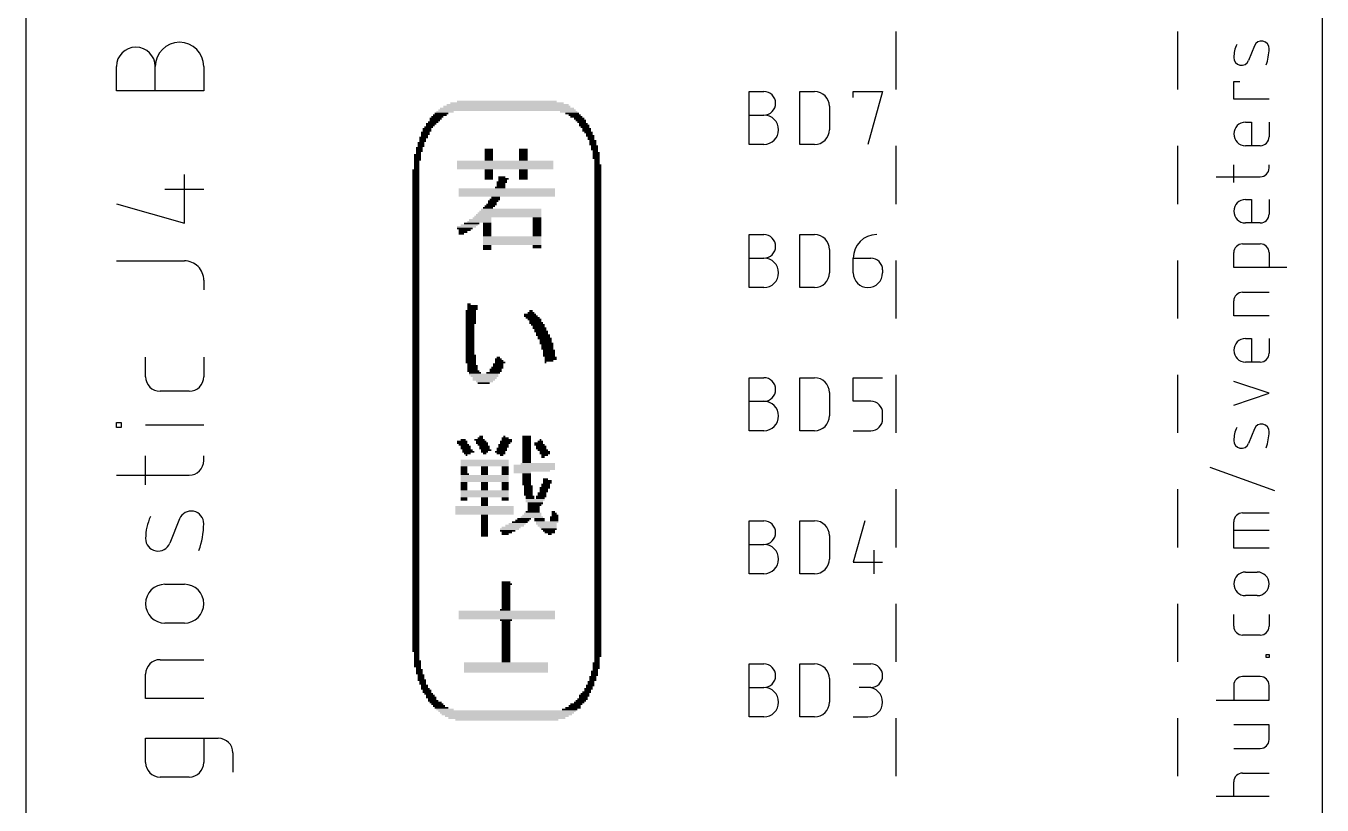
# Model space of a CAD drawing. Extents: x 0 to 54.6, y 0 to 93.
# Drawn here: x 0 to 23, y 19.24 to 33.07 of the extents above; entities that cross this region are included whole.
import ezdxf

# ---------------------------------------------------------------- set-up
doc = ezdxf.new("R2010")
doc.units = 0
doc.layers.add('20', color=30, linetype='CONTINUOUS')
doc.layers.add('21', color=253, linetype='CONTINUOUS')

# ---------------------------------------------------------------- blocks, each defined once
blk = doc.blocks.new('RECT')
blk.add_solid([(-0.5, -0.5), (0.5, -0.5), (-0.5, 0.5), (0.5, 0.5)])

msp = doc.modelspace()

# ---------------------------------------------------------------- linework, layer by layer
at = {"layer": '20'}
for p, q in [((0, 74), (0, 0)), ((23, 74), (23, 0))]:
    msp.add_line(p, q, dxfattribs=at)
at = {"layer": '21'}
for p, q in [((15.4388, 32.9675), (15.4388, 31.9363)), ((20.4388, 31.9363), (20.4388, 32.9675)), ((21.7988, 32.7128), (21.6944, 32.4518)), ((1.6066, 31.9152), (1.6066, 32.3456)), ((2.2952, 31.9152), (2.2952, 32.3456)), ((3.156, 32.3456), (3.156, 31.9152)), ((21.4334, 31.769), (21.4334, 32.0823)), ((21.4334, 32.0823), (21.5378, 32.0823)), ((3.156, 31.9152), (1.6066, 31.9152)), ((12.8336, 30.9626), (12.8336, 31.9024)), ((12.8336, 31.9024), (13.0947, 31.9024)), ((13.7349, 30.9626), (13.7349, 31.9024)), ((13.7349, 31.9024), (13.996, 31.9024)), ((14.6798, 31.798), (14.6798, 31.9024)), ((14.6798, 31.9024), (15.2019, 31.9024)), ((15.2019, 31.9024), (14.9408, 30.9626)), ((22.0599, 31.769), (21.4334, 31.769)), ((14.257, 31.6413), (14.257, 31.2237)), ((12.8336, 31.4847), (13.0947, 31.4847)), ((21.6422, 31.3586), (21.7466, 31.3586)), ((21.7466, 31.3586), (21.7466, 30.9409)), ((22.0599, 31.3586), (22.0599, 31.0975)), ((13.0947, 30.9626), (12.8336, 30.9626)), ((13.996, 30.9626), (13.7349, 30.9626)), ((15.4388, 30.9363), (15.4388, 29.905)), ((20.4388, 29.905), (20.4388, 30.9363)), ((21.9033, 30.9409), (21.6422, 30.9409)), ((21.4334, 30.2849), (21.4334, 30.5982)), ((22.0599, 30.546), (22.0599, 30.5982)), ((2.8116, 29.5666), (2.8116, 30.4273)), ((21.1201, 30.3893), (21.9033, 30.3893)), ((2.4673, 30.1691), (3.156, 30.1691)), ((1.6066, 29.9109), (2.8116, 29.5666)), ((21.6422, 29.987), (21.7466, 29.987)), ((21.7466, 29.987), (21.7466, 29.5693)), ((22.0599, 29.987), (22.0599, 29.7259)), ((21.9033, 29.5693), (21.6422, 29.5693)), ((12.8336, 28.4226), (12.8336, 29.3624)), ((12.8336, 29.3624), (13.0947, 29.3624)), ((13.7349, 28.4226), (13.7349, 29.3624)), ((13.7349, 29.3624), (13.996, 29.3624)), ((14.257, 29.1013), (14.257, 28.6837)), ((21.4334, 28.7814), (21.4334, 29.0424)), ((21.59, 29.1991), (21.9033, 29.1991)), ((22.0599, 29.0424), (22.0599, 28.7814)), ((1.6066, 28.8964), (2.8116, 28.8964)), ((12.8336, 28.9447), (13.0947, 28.9447)), ((14.6798, 28.9447), (14.9931, 28.9447)), ((14.6798, 28.6837), (14.6798, 28.9447)), ((15.4388, 28.905), (15.4388, 27.8738)), ((20.4388, 27.8738), (20.4388, 28.905)), ((22.3732, 28.7814), (21.4334, 28.7814)), ((3.156, 28.5521), (3.156, 28.3799)), ((15.2019, 28.7359), (15.2019, 28.6837)), ((13.0947, 28.4226), (12.8336, 28.4226)), ((13.996, 28.4226), (13.7349, 28.4226)), ((21.59, 28.3411), (22.0599, 28.3411)), ((21.4334, 27.9234), (21.4334, 28.1844)), ((22.0599, 27.9234), (21.4334, 27.9234)), ((21.6422, 27.5181), (21.7466, 27.5181)), ((21.7466, 27.5181), (21.7466, 27.1004)), ((22.0599, 27.5181), (22.0599, 27.2571)), ((2.123, 26.8402), (2.123, 27.1845)), ((3.156, 27.1845), (3.156, 26.8402)), ((21.9033, 27.1004), (21.6422, 27.1004)), ((12.8336, 25.8826), (12.8336, 26.8224)), ((12.8336, 26.8224), (13.0947, 26.8224)), ((13.7349, 25.8826), (13.7349, 26.8224)), ((13.7349, 26.8224), (13.996, 26.8224)), ((14.6798, 26.4047), (14.6798, 26.8224)), ((14.6798, 26.8224), (15.2019, 26.8224)), ((15.4388, 26.8738), (15.4388, 25.8425)), ((20.4388, 25.8425), (20.4388, 26.8738)), ((22.0599, 26.5473), (21.4334, 26.7561)), ((2.8977, 26.582), (2.3813, 26.582)), ((14.257, 26.5613), (14.257, 26.1437)), ((21.4334, 26.3384), (22.0599, 26.5473)), ((12.8336, 26.4047), (13.0947, 26.4047)), ((14.9931, 26.4047), (14.6798, 26.4047)), ((1.6066, 25.9402), (1.6066, 26.0262)), ((1.6066, 26.0262), (1.6926, 26.0262)), ((1.6926, 26.0262), (1.6926, 25.9402)), ((15.2019, 26.0914), (15.2019, 26.1959)), ((1.6926, 25.9402), (1.6066, 25.9402)), ((3.156, 25.9832), (2.123, 25.9832)), ((13.0947, 25.8826), (12.8336, 25.8826)), ((13.996, 25.8826), (13.7349, 25.8826)), ((14.6798, 25.8826), (14.9931, 25.8826)), ((21.7988, 25.9158), (21.6944, 25.6548)), ((2.123, 24.9213), (2.123, 25.4378)), ((3.156, 25.3517), (3.156, 25.4378)), ((1.6066, 25.0935), (2.8977, 25.0935)), ((22.1643, 24.8145), (21.0157, 25.2321)), ((15.4388, 24.8425), (15.4388, 23.8113)), ((20.4388, 23.8113), (20.4388, 24.8425)), ((21.59, 24.4222), (22.0599, 24.4222)), ((2.7256, 24.3154), (2.5534, 23.885)), ((12.8336, 23.3426), (12.8336, 24.2824)), ((12.8336, 24.2824), (13.0947, 24.2824)), ((13.7349, 23.3426), (13.7349, 24.2824)), ((13.7349, 24.2824), (13.996, 24.2824)), ((14.8886, 24.2824), (14.6798, 23.5514)), ((21.4334, 23.7956), (21.4334, 24.2655)), ((14.257, 24.0213), (14.257, 23.6037)), ((22.0599, 24.1089), (21.4334, 24.1089)), ((12.8336, 23.8647), (13.0947, 23.8647)), ((15.0453, 23.7603), (15.0453, 23.3426)), ((22.0599, 23.7956), (21.4334, 23.7956)), ((14.6798, 23.5514), (15.2019, 23.5514)), ((13.0947, 23.3426), (12.8336, 23.3426)), ((13.996, 23.3426), (13.7349, 23.3426)), ((21.6422, 23.3729), (21.8511, 23.3729)), ((2.4673, 23.1561), (2.8116, 23.1561)), ((15.4388, 22.8113), (15.4388, 21.78)), ((20.4388, 21.78), (20.4388, 22.8113)), ((21.8511, 22.9552), (21.6422, 22.9552)), ((21.4334, 22.4118), (21.4334, 22.6207)), ((22.0599, 22.6207), (22.0599, 22.4118)), ((2.8116, 22.4675), (2.4673, 22.4675)), ((21.9033, 22.2552), (21.59, 22.2552)), ((22.0077, 21.8578), (22.0077, 21.91)), ((22.0077, 21.91), (22.0599, 21.91)), ((22.0599, 21.8578), (22.0077, 21.8578)), ((22.0599, 21.91), (22.0599, 21.8578)), ((2.3813, 21.8182), (3.156, 21.8182)), ((12.8336, 20.8026), (12.8336, 21.7424)), ((12.8336, 21.7424), (13.0947, 21.7424)), ((13.7349, 20.8026), (13.7349, 21.7424)), ((13.7349, 21.7424), (13.996, 21.7424)), ((14.6798, 21.7424), (14.9931, 21.7424)), ((2.123, 21.1296), (2.123, 21.56)), ((14.257, 21.4813), (14.257, 21.0637)), ((21.9033, 21.5182), (21.59, 21.5182)), ((12.8336, 21.3247), (13.0947, 21.3247)), ((14.9931, 21.3247), (14.7842, 21.3247)), ((21.4334, 21.3615), (21.4334, 21.1005)), ((22.0599, 21.1005), (22.0599, 21.3615)), ((3.156, 21.1296), (2.123, 21.1296)), ((21.1201, 21.1005), (22.0599, 21.1005)), ((13.0947, 20.8026), (12.8336, 20.8026)), ((13.996, 20.8026), (13.7349, 20.8026)), ((14.6798, 20.8026), (14.9408, 20.8026)), ((15.4388, 20.78), (15.4388, 19.7488)), ((20.4388, 19.7488), (20.4388, 20.78)), ((22.0599, 20.6602), (21.4334, 20.6602)), ((22.0599, 20.3991), (22.0599, 20.6602)), ((2.123, 19.9935), (2.123, 20.4239)), ((2.123, 20.4239), (3.4142, 20.4239)), ((3.156, 20.4239), (3.156, 19.9935)), ((21.4334, 20.2425), (21.9033, 20.2425)), ((3.6724, 20.1657), (3.6724, 19.8214)), ((21.59, 19.8067), (22.0599, 19.8067)), ((2.8977, 19.7353), (2.3813, 19.7353)), ((21.4334, 19.389), (21.4334, 19.6501)), ((22.0599, 19.389), (21.1201, 19.389))]:
    msp.add_line(p, q, dxfattribs=at)
for centre, radius, start, end in [((1.9509, 32.3456), 0.3443, 0, 180), ((2.7256, 32.3456), 0.4304, 0, 180), ((22.0262, 32.4955), 0.5929, 155.7605, 179.1827), ((21.9245, 32.6625), 0.1354, 359.1826, 158.1978), ((21.1746, 32.6732), 0.8854, 340.2085, 359.1826), ((21.5687, 32.502), 0.1354, 179.1826, 338.1983), ((13.0947, 31.6936), 0.2088, 270, 90), ((13.996, 31.6413), 0.2611, 0, 90), ((13.0947, 31.2237), 0.2611, 270, 90), ((21.6422, 31.1497), 0.2088, 90, 270), ((13.996, 31.2237), 0.2611, 269.9993, 0), ((21.9033, 31.0975), 0.1566, 270, 0), ((21.9033, 30.546), 0.1566, 270, 0), ((21.6422, 29.7781), 0.2088, 90, 270), ((21.9033, 29.7259), 0.1566, 270, 0), ((13.0947, 29.1536), 0.2088, 270, 90), ((13.996, 29.1013), 0.2611, 0, 90), ((15.0975, 28.9447), 0.4177, 90.0004, 180), ((21.59, 29.0424), 0.1566, 90.0011, 180), ((21.9033, 29.0424), 0.1566, 0, 90), ((2.8116, 28.5521), 0.3443, 359.9995, 90), ((13.0947, 28.6837), 0.2611, 270, 90), ((14.9931, 28.7359), 0.2088, 0, 90), ((13.996, 28.6837), 0.2611, 269.9993, 0), ((14.9408, 28.6837), 0.2611, 180, 0), ((21.59, 28.1844), 0.1566, 90.0011, 180), ((21.6422, 27.3093), 0.2088, 90, 270), ((21.9033, 27.2571), 0.1566, 270, 0), ((2.3813, 26.8402), 0.2582, 180, 270), ((2.8977, 26.8402), 0.2582, 270, 0), ((13.0947, 26.6136), 0.2088, 270, 90), ((13.996, 26.5613), 0.2611, 0, 90), ((13.0947, 26.1437), 0.2611, 270, 90), ((14.9931, 26.1959), 0.2088, 0, 90), ((13.996, 26.1437), 0.2611, 269.9993, 0), ((14.9931, 26.0914), 0.2088, 270, 0), ((21.9245, 25.8655), 0.1354, 359.1826, 158.1978), ((22.0262, 25.6985), 0.5929, 155.7605, 179.1827), ((21.1746, 25.8762), 0.8854, 340.2085, 359.1826), ((21.5687, 25.705), 0.1354, 179.1826, 338.1983), ((2.8977, 25.3517), 0.2582, 270, 0.0007), ((2.9328, 24.2325), 0.2232, 359.1817, 158.1984), ((21.59, 24.2655), 0.1566, 90, 180), ((3.1004, 23.9571), 0.9775, 155.7606, 179.1817), ((1.6963, 24.2502), 1.4598, 340.2093, 359.1816), ((13.0947, 24.0736), 0.2088, 270, 90), ((13.996, 24.0213), 0.2611, 0, 90), ((2.3462, 23.9679), 0.2232, 179.1817, 338.1981), ((13.0947, 23.6037), 0.2611, 270, 90), ((13.996, 23.6037), 0.2611, 269.9993, 0), ((21.6422, 23.164), 0.2088, 90, 270), ((21.8511, 23.164), 0.2088, 270, 90), ((2.4673, 22.8118), 0.3443, 90, 270), ((2.8116, 22.8118), 0.3443, 270, 90), ((21.59, 22.4118), 0.1566, 180, 270), ((21.9033, 22.4118), 0.1566, 270, 0), ((2.3813, 21.56), 0.2582, 90.0007, 180), ((13.0947, 21.5336), 0.2088, 270, 90), ((13.996, 21.4813), 0.2611, 0, 90), ((14.9931, 21.5336), 0.2088, 270, 90), ((21.59, 21.3615), 0.1566, 90, 180), ((21.9033, 21.3615), 0.1566, 0, 90), ((13.0947, 21.0637), 0.2611, 270, 90), ((14.9408, 21.0637), 0.2611, 270, 90), ((13.996, 21.0637), 0.2611, 269.9993, 0), ((3.4142, 20.1657), 0.2582, 0, 90), ((21.9033, 20.3991), 0.1566, 270, 0), ((2.3813, 19.9935), 0.2582, 180, 270), ((2.8977, 19.9935), 0.2582, 270, 0), ((21.59, 19.6501), 0.1566, 90.0011, 180)]:
    msp.add_arc(centre, radius, start, end, dxfattribs=at)

# ---------------------------------------------------------------- block references
at = {"layer": '21', "yscale": 0.0305}
for p, xscale in [((8.5347, 31.7253), 1.7678), ((7.3765, 31.5119), 0.2438), ((7.4374, 31.5424), 0.3048), ((8.5347, 31.5729), 2.4384), ((8.5347, 31.6034), 2.3774), ((8.5347, 31.6339), 2.2555), ((8.5499, 31.6643), 2.1641), ((8.5347, 31.6948), 2.0117), ((9.632, 31.5424), 0.3048), ((9.6929, 31.5119), 0.2438), ((7.1479, 31.2681), 0.1524), ((7.1936, 31.3291), 0.1829), ((7.1783, 31.2986), 0.1524), ((7.2241, 31.3595), 0.1829), ((7.2698, 31.4205), 0.2134), ((7.2545, 31.39), 0.1829), ((7.3003, 31.451), 0.2134), ((7.346, 31.4815), 0.2438), ((9.7387, 31.4815), 0.2134), ((9.7691, 31.451), 0.2134), ((9.8149, 31.4205), 0.1829), ((9.8453, 31.39), 0.1829), ((9.8606, 31.3595), 0.1524), ((9.9063, 31.2986), 0.1829), ((9.8911, 31.3291), 0.1524), ((9.9215, 31.2681), 0.1524), ((7.0564, 31.0852), 0.1524), ((7.0412, 31.0547), 0.1219), ((7.0869, 31.1767), 0.1524), ((7.0869, 31.1462), 0.1524), ((7.0717, 31.1157), 0.1219), ((7.1174, 31.2376), 0.1524), ((7.1174, 31.2071), 0.1524), ((9.952, 31.2376), 0.1524), ((9.952, 31.2071), 0.1524), ((9.9825, 31.1767), 0.1524), ((9.9977, 31.1462), 0.1219), ((10.013, 31.1157), 0.1524), ((10.0282, 31.0852), 0.1219), ((10.0282, 31.0547), 0.1219), ((6.9802, 30.9023), 0.1219), ((6.9802, 30.8719), 0.1219), ((6.9802, 30.8414), 0.1219), ((6.965, 30.8109), 0.0914), ((7.0107, 30.9938), 0.1219), ((7.0107, 30.9633), 0.1219), ((7.0107, 30.9328), 0.1219), ((7.0412, 31.0243), 0.1219), ((8.2147, 30.8719), 0.1524), ((8.2147, 30.8414), 0.1524), ((8.2147, 30.8109), 0.1524), ((8.8243, 30.8719), 0.1524), ((8.8243, 30.8414), 0.1524), ((8.8243, 30.8109), 0.1524), ((10.0587, 31.0243), 0.1219), ((10.0587, 30.9938), 0.1219), ((10.0587, 30.9633), 0.1219), ((10.0892, 30.9328), 0.1219), ((10.0892, 30.9023), 0.1219), ((10.0892, 30.8719), 0.1219), ((10.1044, 30.8414), 0.0914), ((10.1197, 30.8109), 0.1219), ((6.9497, 30.7804), 0.1219), ((6.9497, 30.7499), 0.1219), ((6.9497, 30.7195), 0.1219), ((6.9497, 30.689), 0.1219), ((6.9345, 30.6585), 0.0914), ((6.9345, 30.628), 0.0914), ((6.9345, 30.5975), 0.0914), ((8.5042, 30.6585), 1.7069), ((8.5042, 30.628), 1.7069), ((8.5042, 30.5975), 1.7069), ((8.2147, 30.7804), 0.1524), ((8.2147, 30.7499), 0.1524), ((8.2147, 30.7195), 0.1524), ((8.2147, 30.689), 0.1524), ((8.8243, 30.7804), 0.1524), ((8.8243, 30.7499), 0.1524), ((8.8243, 30.7195), 0.1524), ((8.8243, 30.689), 0.1524), ((10.1197, 30.7804), 0.1219), ((10.1197, 30.7499), 0.1219), ((10.1197, 30.7195), 0.1219), ((10.1349, 30.689), 0.0914), ((10.1349, 30.6585), 0.0914), ((10.1349, 30.628), 0.0914), ((10.1501, 30.5975), 0.1219), ((6.9193, 30.5061), 0.1219), ((6.9193, 30.4756), 0.1219), ((6.9193, 30.4451), 0.1219), ((6.9193, 30.4147), 0.1219), ((6.9193, 30.3842), 0.1219), ((6.9193, 30.3537), 0.1219), ((6.9345, 30.5671), 0.0914), ((6.9345, 30.5366), 0.0914), ((8.5042, 30.5671), 1.7069), ((8.5042, 30.5366), 1.7069), ((8.2147, 30.5061), 0.1524), ((8.2147, 30.4756), 0.1524), ((8.2147, 30.4451), 0.1524), ((8.2147, 30.4147), 0.1524), ((8.2147, 30.3842), 0.1524), ((8.2147, 30.3537), 0.1524), ((8.4737, 30.3537), 0.1829), ((8.4433, 30.3842), 0.1219), ((8.8243, 30.5061), 0.1524), ((8.8243, 30.4756), 0.1524), ((8.8243, 30.4451), 0.1524), ((8.8243, 30.4147), 0.1524), ((8.8243, 30.3842), 0.1524), ((8.8243, 30.3537), 0.1524), ((10.1501, 30.5671), 0.1219), ((10.1501, 30.5366), 0.1219), ((10.1501, 30.5061), 0.1219), ((10.1501, 30.4756), 0.1219), ((10.1501, 30.4451), 0.1219), ((10.1501, 30.4147), 0.1219), ((10.1501, 30.3842), 0.1219), ((10.1501, 30.3537), 0.1219), ((6.9193, 30.3232), 0.1219), ((6.9193, 30.2927), 0.1219), ((6.9193, 30.2623), 0.1219), ((6.9193, 30.2318), 0.1219), ((6.9193, 30.2013), 0.1219), ((6.9193, 30.1708), 0.1219), ((6.9193, 30.1403), 0.1219), ((8.5347, 30.1708), 1.7069), ((8.5347, 30.1403), 1.7069), ((8.4128, 30.2013), 0.1829), ((8.428, 30.2623), 0.1524), ((8.428, 30.2318), 0.1524), ((8.4433, 30.2927), 0.1829), ((8.4585, 30.3232), 0.1524), ((10.1501, 30.3232), 0.1219), ((10.1501, 30.2927), 0.1219), ((10.1501, 30.2623), 0.1219), ((10.1501, 30.2318), 0.1219), ((10.1501, 30.2013), 0.1219), ((10.1501, 30.1708), 0.1219), ((10.1501, 30.1403), 0.1219), ((6.9193, 30.1099), 0.1219), ((6.9193, 30.0794), 0.1219), ((6.9193, 30.0489), 0.1219), ((6.9193, 30.0184), 0.1219), ((6.9193, 29.9879), 0.1219), ((6.9193, 29.9575), 0.1219), ((6.9193, 29.927), 0.1219), ((6.9193, 29.8965), 0.1219), ((8.5347, 30.1099), 1.7069), ((8.5347, 30.0794), 1.7069), ((8.5347, 30.0489), 1.7069), ((8.2604, 29.8965), 0.1829), ((8.2756, 29.927), 0.1524), ((8.2909, 29.9575), 0.1829), ((8.3213, 29.9879), 0.1829), ((8.3366, 30.0184), 0.1524), ((10.1501, 30.1099), 0.1219), ((10.1501, 30.0794), 0.1219), ((10.1501, 30.0489), 0.1219), ((10.1501, 30.0184), 0.1219), ((10.1501, 29.9879), 0.1219), ((10.1501, 29.9575), 0.1219), ((10.1501, 29.927), 0.1219), ((10.1501, 29.8965), 0.1219), ((6.9193, 29.866), 0.1219), ((6.9193, 29.8355), 0.1219), ((6.9193, 29.8051), 0.1219), ((6.9193, 29.7746), 0.1219), ((6.9193, 29.7441), 0.1219), ((6.9193, 29.7136), 0.1219), ((6.9193, 29.6831), 0.1219), ((8.5499, 29.6831), 1.1887), ((8.5652, 29.7136), 1.1582), ((8.5804, 29.7441), 1.1278), ((8.5957, 29.7746), 1.0973), ((8.6109, 29.8051), 1.0668), ((8.1994, 29.8355), 0.1829), ((8.2299, 29.866), 0.1829), ((10.1501, 29.866), 0.1219), ((10.1501, 29.8355), 0.1219), ((10.1501, 29.8051), 0.1219), ((10.1501, 29.7746), 0.1219), ((10.1501, 29.7441), 0.1219), ((10.1501, 29.7136), 0.1219), ((10.1501, 29.6831), 0.1219), ((6.9193, 29.6527), 0.1219), ((6.9193, 29.6222), 0.1219), ((6.9193, 29.5917), 0.1219), ((6.9193, 29.5612), 0.1219), ((6.9193, 29.5307), 0.1219), ((6.9193, 29.5003), 0.1219), ((6.9193, 29.4698), 0.1219), ((6.9193, 29.4393), 0.1219), ((7.8184, 29.5003), 0.3353), ((7.7879, 29.4698), 0.2743), ((7.7879, 29.4393), 0.2134), ((7.8641, 29.5307), 0.3048), ((7.9099, 29.5612), 0.2743), ((8.047, 29.5917), 0.4267), ((8.0623, 29.6222), 0.3962), ((8.0927, 29.6527), 0.3353), ((8.1842, 29.5612), 0.1524), ((8.1842, 29.5307), 0.1524), ((8.1842, 29.5003), 0.1524), ((8.1842, 29.4698), 0.1524), ((8.1842, 29.4393), 0.1524), ((9.0681, 29.6527), 0.1524), ((9.0681, 29.6222), 0.1524), ((9.0681, 29.5917), 0.1524), ((9.0681, 29.5612), 0.1524), ((9.0681, 29.5307), 0.1524), ((9.0681, 29.5003), 0.1524), ((9.0681, 29.4698), 0.1524), ((9.0681, 29.4393), 0.1524), ((10.1501, 29.6527), 0.1219), ((10.1501, 29.6222), 0.1219), ((10.1501, 29.5917), 0.1219), ((10.1501, 29.5612), 0.1219), ((10.1501, 29.5307), 0.1219), ((10.1501, 29.5003), 0.1219), ((10.1501, 29.4698), 0.1219), ((10.1501, 29.4393), 0.1219), ((6.9193, 29.4088), 0.1219), ((6.9193, 29.3783), 0.1219), ((6.9193, 29.3479), 0.1219), ((6.9193, 29.3174), 0.1219), ((6.9193, 29.2869), 0.1219), ((6.9193, 29.2564), 0.1219), ((6.9193, 29.2259), 0.1219), ((6.9193, 29.1955), 0.1219), ((7.7575, 29.4088), 0.1524), ((7.727, 29.3783), 0.0914), ((8.6261, 29.3174), 1.0363), ((8.6261, 29.2869), 1.0363), ((8.6261, 29.2564), 1.0363), ((8.6261, 29.2259), 1.0363), ((8.6261, 29.1955), 1.0363), ((8.1842, 29.4088), 0.1524), ((8.1842, 29.3783), 0.1524), ((8.1842, 29.3479), 0.1524), ((9.0681, 29.4088), 0.1524), ((9.0681, 29.3783), 0.1524), ((9.0681, 29.3479), 0.1524), ((10.1501, 29.4088), 0.1219), ((10.1501, 29.3783), 0.1219), ((10.1501, 29.3479), 0.1219), ((10.1501, 29.3174), 0.1219), ((10.1501, 29.2869), 0.1219), ((10.1501, 29.2564), 0.1219), ((10.1501, 29.2259), 0.1219), ((10.1501, 29.1955), 0.1219), ((6.9193, 29.165), 0.1219), ((6.9193, 29.1345), 0.1219), ((6.9193, 29.104), 0.1219), ((6.9193, 29.0735), 0.1219), ((6.9193, 29.0431), 0.1219), ((6.9193, 29.0126), 0.1219), ((6.9193, 28.9821), 0.1219), ((8.1842, 29.165), 0.1524), ((8.1842, 29.1345), 0.1524), ((8.1842, 29.104), 0.1524), ((9.0681, 29.165), 0.1524), ((9.0681, 29.1345), 0.1524), ((10.1501, 29.165), 0.1219), ((10.1501, 29.1345), 0.1219), ((10.1501, 29.104), 0.1219), ((10.1501, 29.0735), 0.1219), ((10.1501, 29.0431), 0.1219), ((10.1501, 29.0126), 0.1219), ((10.1501, 28.9821), 0.1219), ((6.9193, 28.9516), 0.1219), ((6.9193, 28.9211), 0.1219), ((6.9193, 28.8907), 0.1219), ((6.9193, 28.8602), 0.1219), ((6.9193, 28.8297), 0.1219), ((6.9193, 28.7992), 0.1219), ((6.9193, 28.7687), 0.1219), ((6.9193, 28.7383), 0.1219), ((10.1501, 28.9516), 0.1219), ((10.1501, 28.9211), 0.1219), ((10.1501, 28.8907), 0.1219), ((10.1501, 28.8602), 0.1219), ((10.1501, 28.8297), 0.1219), ((10.1501, 28.7992), 0.1219), ((10.1501, 28.7687), 0.1219), ((10.1501, 28.7383), 0.1219), ((6.9193, 28.7078), 0.1219), ((6.9193, 28.6773), 0.1219), ((6.9193, 28.6468), 0.1219), ((6.9193, 28.6163), 0.1219), ((6.9193, 28.5859), 0.1219), ((6.9193, 28.5554), 0.1219), ((6.9193, 28.5249), 0.1219), ((10.1501, 28.7078), 0.1219), ((10.1501, 28.6773), 0.1219), ((10.1501, 28.6468), 0.1219), ((10.1501, 28.6163), 0.1219), ((10.1501, 28.5859), 0.1219), ((10.1501, 28.5554), 0.1219), ((10.1501, 28.5249), 0.1219), ((6.9193, 28.4944), 0.1219), ((6.9193, 28.4639), 0.1219), ((6.9193, 28.4335), 0.1219), ((6.9193, 28.403), 0.1219), ((6.9193, 28.3725), 0.1219), ((6.9193, 28.342), 0.1219), ((6.9193, 28.3115), 0.1219), ((6.9193, 28.2811), 0.1219), ((10.1501, 28.4944), 0.1219), ((10.1501, 28.4639), 0.1219), ((10.1501, 28.4335), 0.1219), ((10.1501, 28.403), 0.1219), ((10.1501, 28.3725), 0.1219), ((10.1501, 28.342), 0.1219), ((10.1501, 28.3115), 0.1219), ((10.1501, 28.2811), 0.1219), ((6.9193, 28.2506), 0.1219), ((6.9193, 28.2201), 0.1219), ((6.9193, 28.1896), 0.1219), ((6.9193, 28.1591), 0.1219), ((6.9193, 28.1287), 0.1219), ((6.9193, 28.0982), 0.1219), ((6.9193, 28.0677), 0.1219), ((7.8641, 28.1287), 0.061), ((7.9251, 28.0982), 0.1829), ((7.9251, 28.0677), 0.1829), ((10.1501, 28.2506), 0.1219), ((10.1501, 28.2201), 0.1219), ((10.1501, 28.1896), 0.1219), ((10.1501, 28.1591), 0.1219), ((10.1501, 28.1287), 0.1219), ((10.1501, 28.0982), 0.1219), ((10.1501, 28.0677), 0.1219), ((6.9193, 28.0372), 0.1219), ((6.9193, 28.0067), 0.1219), ((6.9193, 27.9763), 0.1219), ((6.9193, 27.9458), 0.1219), ((6.9193, 27.9153), 0.1219), ((6.9193, 27.8848), 0.1219), ((6.9193, 27.8543), 0.1219), ((6.9193, 27.8239), 0.1219), ((7.8946, 28.0067), 0.1829), ((7.8946, 27.9763), 0.1829), ((7.8946, 27.9458), 0.1829), ((7.8946, 27.9153), 0.1829), ((7.8946, 27.8848), 0.1829), ((7.8946, 27.8543), 0.1829), ((7.8946, 27.8239), 0.1829), ((7.9251, 28.0372), 0.1829), ((8.9462, 27.9458), 0.2134), ((8.9614, 27.9153), 0.2438), ((8.9919, 27.8848), 0.2438), ((8.9614, 27.9763), 0.1219), ((9.0224, 27.8543), 0.2438), ((8.9614, 28.0067), 0.061), ((9.0376, 27.8239), 0.2134), ((10.1501, 28.0372), 0.1219), ((10.1501, 28.0067), 0.1219), ((10.1501, 27.9763), 0.1219), ((10.1501, 27.9458), 0.1219), ((10.1501, 27.9153), 0.1219), ((10.1501, 27.8848), 0.1219), ((10.1501, 27.8543), 0.1219), ((10.1501, 27.8239), 0.1219), ((6.9193, 27.7934), 0.1219), ((6.9193, 27.7629), 0.1219), ((6.9193, 27.7324), 0.1219), ((6.9193, 27.7019), 0.1219), ((6.9193, 27.6715), 0.1219), ((6.9193, 27.641), 0.1219), ((6.9193, 27.6105), 0.1219), ((7.8946, 27.7934), 0.1829), ((7.8794, 27.7629), 0.1524), ((7.8794, 27.7324), 0.1524), ((7.8794, 27.7019), 0.1524), ((7.8794, 27.6715), 0.1524), ((7.8794, 27.641), 0.1524), ((7.8794, 27.6105), 0.1524), ((9.0529, 27.7934), 0.2438), ((9.0833, 27.7629), 0.2438), ((9.0986, 27.7324), 0.2134), ((9.1138, 27.7019), 0.2438), ((9.1291, 27.6715), 0.2134), ((9.1443, 27.641), 0.2438), ((9.1595, 27.6105), 0.2134), ((10.1501, 27.7934), 0.1219), ((10.1501, 27.7629), 0.1219), ((10.1501, 27.7324), 0.1219), ((10.1501, 27.7019), 0.1219), ((10.1501, 27.6715), 0.1219), ((10.1501, 27.641), 0.1219), ((10.1501, 27.6105), 0.1219), ((6.9193, 27.58), 0.1219), ((6.9193, 27.5495), 0.1219), ((6.9193, 27.5191), 0.1219), ((6.9193, 27.4886), 0.1219), ((6.9193, 27.4581), 0.1219), ((6.9193, 27.4276), 0.1219), ((6.9193, 27.3971), 0.1219), ((6.9193, 27.3667), 0.1219), ((7.8794, 27.58), 0.1524), ((7.8794, 27.5495), 0.1524), ((7.8794, 27.5191), 0.1524), ((7.8794, 27.4886), 0.1524), ((7.8794, 27.4581), 0.1524), ((7.8794, 27.4276), 0.1524), ((7.8794, 27.3971), 0.1524), ((7.8794, 27.3667), 0.1524), ((9.1748, 27.58), 0.2438), ((9.19, 27.5495), 0.2134), ((9.2053, 27.5191), 0.2438), ((9.2205, 27.4886), 0.2134), ((9.2205, 27.4581), 0.2134), ((9.2357, 27.4276), 0.2438), ((9.251, 27.3971), 0.2134), ((9.251, 27.3667), 0.2134), ((10.1501, 27.58), 0.1219), ((10.1501, 27.5495), 0.1219), ((10.1501, 27.5191), 0.1219), ((10.1501, 27.4886), 0.1219), ((10.1501, 27.4581), 0.1219), ((10.1501, 27.4276), 0.1219), ((10.1501, 27.3971), 0.1219), ((10.1501, 27.3667), 0.1219), ((6.9193, 27.3362), 0.1219), ((6.9193, 27.3057), 0.1219), ((6.9193, 27.2752), 0.1219), ((6.9193, 27.2447), 0.1219), ((6.9193, 27.2143), 0.1219), ((6.9193, 27.1838), 0.1219), ((6.9193, 27.1533), 0.1219), ((7.8946, 27.2143), 0.1829), ((7.8946, 27.1838), 0.1829), ((7.8946, 27.1533), 0.1829), ((7.8794, 27.3362), 0.1524), ((7.8794, 27.3057), 0.1524), ((7.8794, 27.2752), 0.1524), ((7.8794, 27.2447), 0.1524), ((8.3823, 27.1533), 0.1219), ((8.3823, 27.1838), 0.061), ((9.251, 27.3362), 0.2134), ((9.2815, 27.3057), 0.2134), ((9.2815, 27.2752), 0.2134), ((9.2815, 27.2447), 0.2134), ((9.2815, 27.2143), 0.2134), ((9.3119, 27.1838), 0.2134), ((9.3119, 27.1533), 0.2134), ((10.1501, 27.3362), 0.1219), ((10.1501, 27.3057), 0.1219), ((10.1501, 27.2752), 0.1219), ((10.1501, 27.2447), 0.1219), ((10.1501, 27.2143), 0.1219), ((10.1501, 27.1838), 0.1219), ((10.1501, 27.1533), 0.1219), ((6.9193, 27.1228), 0.1219), ((6.9193, 27.0923), 0.1219), ((6.9193, 27.0619), 0.1219), ((6.9193, 27.0314), 0.1219), ((6.9193, 27.0009), 0.1219), ((6.9193, 26.9704), 0.1219), ((6.9193, 26.9399), 0.1219), ((6.9193, 26.9095), 0.1219), ((7.8946, 27.1228), 0.1829), ((7.8946, 27.0923), 0.1829), ((7.9251, 27.0314), 0.1829), ((7.9251, 27.0009), 0.1829), ((7.9251, 26.9704), 0.1829), ((7.9403, 26.9399), 0.2134), ((7.9099, 27.0619), 0.1524), ((7.9708, 26.9095), 0.2134), ((8.2909, 26.9095), 0.2438), ((8.3366, 26.9704), 0.2134), ((8.3366, 26.9399), 0.2134), ((8.3671, 27.0009), 0.2134), ((8.3823, 27.0619), 0.1829), ((8.3823, 27.0314), 0.1829), ((8.3975, 27.1228), 0.1524), ((8.4128, 27.0923), 0.1829), ((9.2205, 27.0923), 0.0305), ((9.2815, 27.1228), 0.1524), ((10.1501, 27.1228), 0.1219), ((10.1501, 27.0923), 0.1219), ((10.1501, 27.0619), 0.1219), ((10.1501, 27.0314), 0.1219), ((10.1501, 27.0009), 0.1219), ((10.1501, 26.9704), 0.1219), ((10.1501, 26.9399), 0.1219), ((10.1501, 26.9095), 0.1219), ((6.9193, 26.879), 0.1219), ((6.9193, 26.8485), 0.1219), ((6.9193, 26.818), 0.1219), ((6.9193, 26.7875), 0.1219), ((6.9193, 26.7571), 0.1219), ((6.9193, 26.7266), 0.1219), ((6.9193, 26.6961), 0.1219), ((6.9193, 26.6656), 0.1219), ((8.1232, 26.879), 0.5182), ((8.1385, 26.8485), 0.4877), ((8.1232, 26.7875), 0.3962), ((8.1385, 26.818), 0.4267), ((8.1385, 26.7571), 0.3048), ((8.1232, 26.7266), 0.2134), ((10.1501, 26.879), 0.1219), ((10.1501, 26.8485), 0.1219), ((10.1501, 26.818), 0.1219), ((10.1501, 26.7875), 0.1219), ((10.1501, 26.7571), 0.1219), ((10.1501, 26.7266), 0.1219), ((10.1501, 26.6961), 0.1219), ((10.1501, 26.6656), 0.1219), ((6.9193, 26.6351), 0.1219), ((6.9193, 26.6047), 0.1219), ((6.9193, 26.5742), 0.1219), ((6.9193, 26.5437), 0.1219), ((6.9193, 26.5132), 0.1219), ((6.9193, 26.4827), 0.1219), ((6.9193, 26.4523), 0.1219), ((10.1501, 26.6351), 0.1219), ((10.1501, 26.6047), 0.1219), ((10.1501, 26.5742), 0.1219), ((10.1501, 26.5437), 0.1219), ((10.1501, 26.5132), 0.1219), ((10.1501, 26.4827), 0.1219), ((10.1501, 26.4523), 0.1219), ((6.9193, 26.4218), 0.1219), ((6.9193, 26.3913), 0.1219), ((6.9193, 26.3608), 0.1219), ((6.9193, 26.3303), 0.1219), ((6.9193, 26.2999), 0.1219), ((6.9193, 26.2694), 0.1219), ((6.9193, 26.2389), 0.1219), ((6.9193, 26.2084), 0.1219), ((10.1501, 26.4218), 0.1219), ((10.1501, 26.3913), 0.1219), ((10.1501, 26.3608), 0.1219), ((10.1501, 26.3303), 0.1219), ((10.1501, 26.2999), 0.1219), ((10.1501, 26.2694), 0.1219), ((10.1501, 26.2389), 0.1219), ((10.1501, 26.2084), 0.1219), ((6.9193, 26.1779), 0.1219), ((6.9193, 26.1475), 0.1219), ((6.9193, 26.117), 0.1219), ((6.9193, 26.0865), 0.1219), ((6.9193, 26.056), 0.1219), ((6.9193, 26.0255), 0.1219), ((6.9193, 25.9951), 0.1219), ((10.1501, 26.1779), 0.1219), ((10.1501, 26.1475), 0.1219), ((10.1501, 26.117), 0.1219), ((10.1501, 26.0865), 0.1219), ((10.1501, 26.056), 0.1219), ((10.1501, 26.0255), 0.1219), ((10.1501, 25.9951), 0.1219), ((6.9193, 25.9646), 0.1219), ((6.9193, 25.9341), 0.1219), ((6.9193, 25.9036), 0.1219), ((6.9193, 25.8731), 0.1219), ((6.9193, 25.8427), 0.1219), ((6.9193, 25.8122), 0.1219), ((6.9193, 25.7817), 0.1219), ((6.9193, 25.7512), 0.1219), ((8.0623, 25.7512), 0.0914), ((8.0775, 25.7817), 0.061), ((8.5042, 25.7512), 0.1219), ((8.489, 25.7817), 0.0305), ((8.8852, 25.7817), 0.1524), ((8.8852, 25.7512), 0.1524), ((10.1501, 25.9646), 0.1219), ((10.1501, 25.9341), 0.1219), ((10.1501, 25.9036), 0.1219), ((10.1501, 25.8731), 0.1219), ((10.1501, 25.8427), 0.1219), ((10.1501, 25.8122), 0.1219), ((10.1501, 25.7817), 0.1219), ((10.1501, 25.7512), 0.1219), ((6.9193, 25.7207), 0.1219), ((6.9193, 25.6903), 0.1219), ((6.9193, 25.6598), 0.1219), ((6.9193, 25.6293), 0.1219), ((6.9193, 25.5988), 0.1219), ((6.9193, 25.5683), 0.1219), ((6.9193, 25.5379), 0.1219), ((7.7422, 25.6903), 0.1829), ((7.7422, 25.6598), 0.1829), ((7.7727, 25.6293), 0.1829), ((7.7575, 25.7207), 0.0914), ((7.8032, 25.5988), 0.1829), ((7.8032, 25.5683), 0.1829), ((7.8337, 25.5379), 0.1829), ((8.047, 25.7207), 0.1829), ((8.0927, 25.6598), 0.2134), ((8.0775, 25.6903), 0.1829), ((8.108, 25.6293), 0.1829), ((8.1385, 25.5988), 0.1829), ((8.1385, 25.5683), 0.1829), ((8.1689, 25.5379), 0.1829), ((8.4433, 25.5683), 0.1829), ((8.4433, 25.5379), 0.1829), ((8.4737, 25.6293), 0.1829), ((8.4737, 25.5988), 0.1829), ((8.5195, 25.6903), 0.2134), ((8.5042, 25.6598), 0.1829), ((8.5347, 25.7207), 0.1829), ((8.8852, 25.7207), 0.1524), ((8.8852, 25.6903), 0.1524), ((8.8852, 25.6598), 0.1524), ((8.8852, 25.6293), 0.1524), ((8.8852, 25.5988), 0.1524), ((8.8852, 25.5683), 0.1524), ((8.8852, 25.5379), 0.1524), ((9.1138, 25.6293), 0.1829), ((9.0986, 25.6598), 0.1524), ((9.1443, 25.5988), 0.1829), ((9.1443, 25.5683), 0.1829), ((9.1748, 25.5379), 0.1829), ((9.1291, 25.6903), 0.0914), ((9.1291, 25.7207), 0.0305), ((10.1501, 25.7207), 0.1219), ((10.1501, 25.6903), 0.1219), ((10.1501, 25.6598), 0.1219), ((10.1501, 25.6293), 0.1219), ((10.1501, 25.5988), 0.1219), ((10.1501, 25.5683), 0.1219), ((10.1501, 25.5379), 0.1219), ((6.9193, 25.5074), 0.1219), ((6.9193, 25.4769), 0.1219), ((6.9193, 25.4464), 0.1219), ((6.9193, 25.4159), 0.1219), ((6.9193, 25.3855), 0.1219), ((6.9193, 25.355), 0.1219), ((6.9193, 25.3245), 0.1219), ((6.9193, 25.294), 0.1219), ((8.1385, 25.355), 0.8534), ((8.1385, 25.3245), 0.8534), ((8.1385, 25.294), 0.8534), ((7.8489, 25.5074), 0.2134), ((7.8337, 25.4769), 0.1219), ((7.8184, 25.4464), 0.0305), ((8.1385, 25.5074), 0.1219), ((8.1385, 25.4769), 0.061), ((8.4128, 25.5074), 0.1829), ((8.428, 25.4769), 0.1524), ((8.4433, 25.4464), 0.061), ((9.0833, 25.294), 0.6096), ((8.8852, 25.5074), 0.1524), ((8.8852, 25.4769), 0.1524), ((8.8852, 25.4464), 0.1524), ((8.8852, 25.4159), 0.1524), ((8.8852, 25.3855), 0.1524), ((8.8852, 25.355), 0.1524), ((8.8852, 25.3245), 0.1524), ((9.2053, 25.5074), 0.1829), ((9.2053, 25.4769), 0.1829), ((9.2053, 25.4464), 0.1219), ((9.1748, 25.4159), 0.061), ((10.1501, 25.5074), 0.1219), ((10.1501, 25.4769), 0.1219), ((10.1501, 25.4464), 0.1219), ((10.1501, 25.4159), 0.1219), ((10.1501, 25.3855), 0.1219), ((10.1501, 25.355), 0.1219), ((10.1501, 25.3245), 0.1219), ((10.1501, 25.294), 0.1219), ((6.9193, 25.2635), 0.1219), ((6.9193, 25.2331), 0.1219), ((6.9193, 25.2026), 0.1219), ((6.9193, 25.1721), 0.1219), ((6.9193, 25.1416), 0.1219), ((6.9193, 25.1111), 0.1219), ((6.9193, 25.0807), 0.1219), ((7.7879, 25.1111), 0.1524), ((8.1385, 25.2635), 0.8534), ((7.7727, 25.2331), 0.1219), ((7.7727, 25.2026), 0.1219), ((7.7727, 25.1721), 0.1219), ((7.7727, 25.1416), 0.1219), ((8.1385, 25.0807), 0.8534), ((8.1385, 25.2331), 0.1219), ((8.1385, 25.2026), 0.1219), ((8.1385, 25.1721), 0.1219), ((8.1385, 25.1416), 0.1219), ((8.1385, 25.1111), 0.1219), ((8.5042, 25.2331), 0.1219), ((8.5042, 25.2026), 0.1219), ((8.5042, 25.1721), 0.1219), ((8.5042, 25.1416), 0.1219), ((8.5042, 25.1111), 0.1219), ((9.0224, 25.2635), 0.7315), ((9.0224, 25.2331), 0.7315), ((9.0224, 25.2026), 0.7315), ((8.9767, 25.1721), 0.6401), ((8.809, 25.1416), 0.3048), ((8.8852, 25.1111), 0.1524), ((8.8852, 25.0807), 0.1524), ((10.1501, 25.2635), 0.1219), ((10.1501, 25.2331), 0.1219), ((10.1501, 25.2026), 0.1219), ((10.1501, 25.1721), 0.1219), ((10.1501, 25.1416), 0.1219), ((10.1501, 25.1111), 0.1219), ((10.1501, 25.0807), 0.1219), ((6.9193, 25.0502), 0.1219), ((6.9193, 25.0197), 0.1219), ((6.9193, 24.9892), 0.1219), ((6.9193, 24.9587), 0.1219), ((6.9193, 24.9283), 0.1219), ((6.9193, 24.8978), 0.1219), ((6.9193, 24.8673), 0.1219), ((6.9193, 24.8368), 0.1219), ((8.1385, 25.0502), 0.8534), ((8.1385, 25.0197), 0.8534), ((8.1385, 24.9892), 0.8534), ((7.7727, 24.9587), 0.1219), ((7.7727, 24.9283), 0.1219), ((7.7727, 24.8978), 0.1219), ((7.7727, 24.8673), 0.1219), ((7.7727, 24.8368), 0.1219), ((8.1385, 24.9587), 0.1219), ((8.1385, 24.9283), 0.1219), ((8.1385, 24.8978), 0.1219), ((8.1385, 24.8673), 0.1219), ((8.1385, 24.8368), 0.1219), ((8.5042, 24.9587), 0.1219), ((8.5042, 24.9283), 0.1219), ((8.5042, 24.8978), 0.1219), ((8.5042, 24.8673), 0.1219), ((8.5042, 24.8368), 0.1219), ((8.8852, 25.0502), 0.1524), ((8.8852, 25.0197), 0.1524), ((8.8852, 24.9892), 0.1524), ((8.8852, 24.9587), 0.1524), ((8.8852, 24.9283), 0.1524), ((8.9157, 24.8978), 0.1524), ((8.9157, 24.8673), 0.1524), ((8.9157, 24.8368), 0.1524), ((9.2053, 24.8673), 0.1829), ((9.19, 24.8368), 0.1524), ((9.2205, 24.9283), 0.1524), ((9.2205, 24.8978), 0.1524), ((9.2205, 25.0197), 0.0914), ((9.251, 24.9892), 0.1524), ((9.251, 24.9587), 0.1524), ((10.1501, 25.0502), 0.1219), ((10.1501, 25.0197), 0.1219), ((10.1501, 24.9892), 0.1219), ((10.1501, 24.9587), 0.1219), ((10.1501, 24.9283), 0.1219), ((10.1501, 24.8978), 0.1219), ((10.1501, 24.8673), 0.1219), ((10.1501, 24.8368), 0.1219), ((6.9193, 24.8063), 0.1219), ((6.9193, 24.7759), 0.1219), ((6.9193, 24.7454), 0.1219), ((6.9193, 24.7149), 0.1219), ((6.9193, 24.6844), 0.1219), ((6.9193, 24.6539), 0.1219), ((6.9193, 24.6235), 0.1219), ((8.1385, 24.8063), 0.8534), ((8.1385, 24.7759), 0.8534), ((8.1385, 24.7454), 0.8534), ((8.1385, 24.7149), 0.8534), ((7.7727, 24.6844), 0.1219), ((7.7727, 24.6539), 0.1219), ((8.1385, 24.6844), 0.1219), ((8.1385, 24.6539), 0.1219), ((8.1385, 24.6235), 0.1219), ((8.5042, 24.6844), 0.1219), ((8.5042, 24.6539), 0.1219), ((8.9157, 24.8063), 0.1524), ((8.9157, 24.7759), 0.1524), ((8.9157, 24.7454), 0.1524), ((9.0376, 24.6539), 0.3353), ((8.9462, 24.7149), 0.1524), ((8.9462, 24.6844), 0.1524), ((9.0224, 24.6235), 0.3048), ((9.1443, 24.7149), 0.1829), ((9.1291, 24.6844), 0.1524), ((9.1595, 24.7759), 0.1524), ((9.1595, 24.7454), 0.1524), ((9.19, 24.8063), 0.1524), ((10.1501, 24.8063), 0.1219), ((10.1501, 24.7759), 0.1219), ((10.1501, 24.7454), 0.1219), ((10.1501, 24.7149), 0.1219), ((10.1501, 24.6844), 0.1219), ((10.1501, 24.6539), 0.1219), ((10.1501, 24.6235), 0.1219), ((6.9193, 24.593), 0.1219), ((6.9193, 24.5625), 0.1219), ((6.9193, 24.532), 0.1219), ((6.9193, 24.5015), 0.1219), ((6.9193, 24.4711), 0.1219), ((6.9193, 24.4406), 0.1219), ((6.9193, 24.4101), 0.1219), ((6.9193, 24.3796), 0.1219), ((8.1385, 24.532), 1.0363), ((8.1385, 24.5015), 1.0363), ((8.1385, 24.4711), 1.0363), ((8.1385, 24.4406), 1.0363), ((8.1385, 24.4101), 1.0363), ((8.1385, 24.593), 0.1219), ((8.1385, 24.5625), 0.1219), ((8.1385, 24.3796), 0.1219), ((8.9767, 24.3796), 0.3353), ((8.9919, 24.4101), 0.3048), ((8.9919, 24.4406), 0.2438), ((9.0376, 24.593), 0.2743), ((9.0071, 24.532), 0.2134), ((9.0071, 24.5015), 0.2134), ((9.0071, 24.4711), 0.2134), ((9.0224, 24.5625), 0.2438), ((9.3881, 24.3796), 0.1219), ((9.3577, 24.4406), 0.061), ((9.3729, 24.4101), 0.0914), ((10.1501, 24.593), 0.1219), ((10.1501, 24.5625), 0.1219), ((10.1501, 24.532), 0.1219), ((10.1501, 24.5015), 0.1219), ((10.1501, 24.4711), 0.1219), ((10.1501, 24.4406), 0.1219), ((10.1501, 24.4101), 0.1219), ((10.1501, 24.3796), 0.1219), ((6.9193, 24.3491), 0.1219), ((6.9193, 24.3187), 0.1219), ((6.9193, 24.2882), 0.1219), ((6.9193, 24.2577), 0.1219), ((6.9193, 24.2272), 0.1219), ((6.9193, 24.1967), 0.1219), ((6.9193, 24.1663), 0.1219), ((6.9193, 24.1358), 0.1219), ((8.1385, 24.3491), 0.1219), ((8.1385, 24.3187), 0.1219), ((8.1385, 24.2882), 0.1219), ((8.1385, 24.2577), 0.1219), ((8.1385, 24.2272), 0.1219), ((8.1385, 24.1967), 0.1219), ((8.1385, 24.1663), 0.1219), ((8.1385, 24.1358), 0.1219), ((8.5804, 24.1358), 0.3353), ((8.6109, 24.1663), 0.3353), ((8.6719, 24.1967), 0.3353), ((8.7176, 24.2272), 0.3048), ((8.7633, 24.2577), 0.2743), ((8.809, 24.2882), 0.2438), ((8.8395, 24.3187), 0.2438), ((8.9767, 24.3491), 0.3962), ((9.1138, 24.3187), 0.1829), ((9.1138, 24.2882), 0.1829), ((9.2357, 24.2272), 0.3658), ((9.251, 24.2577), 0.3962), ((9.251, 24.1967), 0.3353), ((9.2662, 24.1663), 0.3048), ((9.2815, 24.1358), 0.2743), ((9.3729, 24.3491), 0.1524), ((9.3729, 24.3187), 0.1524), ((9.3729, 24.2882), 0.1524), ((10.1501, 24.3491), 0.1219), ((10.1501, 24.3187), 0.1219), ((10.1501, 24.2882), 0.1219), ((10.1501, 24.2577), 0.1219), ((10.1501, 24.2272), 0.1219), ((10.1501, 24.1967), 0.1219), ((10.1501, 24.1663), 0.1219), ((10.1501, 24.1358), 0.1219), ((6.9193, 24.1053), 0.1219), ((6.9193, 24.0748), 0.1219), ((6.9193, 24.0443), 0.1219), ((6.9193, 24.0139), 0.1219), ((6.9193, 23.9834), 0.1219), ((6.9193, 23.9529), 0.1219), ((6.9193, 23.9224), 0.1219), ((8.1385, 24.1053), 0.1219), ((8.1385, 24.0748), 0.1219), ((8.1385, 24.0443), 0.1219), ((8.1385, 24.0139), 0.1219), ((8.5499, 24.1053), 0.2743), ((8.5347, 24.0748), 0.1829), ((8.5042, 24.0443), 0.1219), ((9.2815, 24.1053), 0.2134), ((9.2967, 24.0748), 0.1829), ((9.2967, 24.0443), 0.061), ((10.1501, 24.1053), 0.1219), ((10.1501, 24.0748), 0.1219), ((10.1501, 24.0443), 0.1219), ((10.1501, 24.0139), 0.1219), ((10.1501, 23.9834), 0.1219), ((10.1501, 23.9529), 0.1219), ((10.1501, 23.9224), 0.1219), ((6.9193, 23.8919), 0.1219), ((6.9193, 23.8615), 0.1219), ((6.9193, 23.831), 0.1219), ((6.9193, 23.8005), 0.1219), ((6.9193, 23.77), 0.1219), ((6.9193, 23.7395), 0.1219), ((6.9193, 23.7091), 0.1219), ((6.9193, 23.6786), 0.1219), ((10.1501, 23.8919), 0.1219), ((10.1501, 23.8615), 0.1219), ((10.1501, 23.831), 0.1219), ((10.1501, 23.8005), 0.1219), ((10.1501, 23.77), 0.1219), ((10.1501, 23.7395), 0.1219), ((10.1501, 23.7091), 0.1219), ((10.1501, 23.6786), 0.1219), ((6.9193, 23.6481), 0.1219), ((6.9193, 23.6176), 0.1219), ((6.9193, 23.5871), 0.1219), ((6.9193, 23.5567), 0.1219), ((6.9193, 23.5262), 0.1219), ((6.9193, 23.4957), 0.1219), ((6.9193, 23.4652), 0.1219), ((10.1501, 23.6481), 0.1219), ((10.1501, 23.6176), 0.1219), ((10.1501, 23.5871), 0.1219), ((10.1501, 23.5567), 0.1219), ((10.1501, 23.5262), 0.1219), ((10.1501, 23.4957), 0.1219), ((10.1501, 23.4652), 0.1219), ((6.9193, 23.4347), 0.1219), ((6.9193, 23.4043), 0.1219), ((6.9193, 23.3738), 0.1219), ((6.9193, 23.3433), 0.1219), ((6.9193, 23.3128), 0.1219), ((6.9193, 23.2823), 0.1219), ((6.9193, 23.2519), 0.1219), ((6.9193, 23.2214), 0.1219), ((10.1501, 23.4347), 0.1219), ((10.1501, 23.4043), 0.1219), ((10.1501, 23.3738), 0.1219), ((10.1501, 23.3433), 0.1219), ((10.1501, 23.3128), 0.1219), ((10.1501, 23.2823), 0.1219), ((10.1501, 23.2519), 0.1219), ((10.1501, 23.2214), 0.1219), ((6.9193, 23.1909), 0.1219), ((6.9193, 23.1604), 0.1219), ((6.9193, 23.1299), 0.1219), ((6.9193, 23.0995), 0.1219), ((6.9193, 23.069), 0.1219), ((6.9193, 23.0385), 0.1219), ((6.9193, 23.008), 0.1219), ((8.5195, 23.1909), 0.1524), ((8.5347, 23.1604), 0.1829), ((8.5195, 23.1299), 0.1524), ((8.5195, 23.0995), 0.1524), ((8.5195, 23.069), 0.1524), ((8.5195, 23.0385), 0.1524), ((8.5195, 23.008), 0.1524), ((10.1501, 23.1909), 0.1219), ((10.1501, 23.1604), 0.1219), ((10.1501, 23.1299), 0.1219), ((10.1501, 23.0995), 0.1219), ((10.1501, 23.069), 0.1219), ((10.1501, 23.0385), 0.1219), ((10.1501, 23.008), 0.1219), ((6.9193, 22.9775), 0.1219), ((6.9193, 22.9471), 0.1219), ((6.9193, 22.9166), 0.1219), ((6.9193, 22.8861), 0.1219), ((6.9193, 22.8556), 0.1219), ((6.9193, 22.8251), 0.1219), ((6.9193, 22.7947), 0.1219), ((6.9193, 22.7642), 0.1219), ((8.5195, 22.9775), 0.1524), ((8.5195, 22.9471), 0.1524), ((8.5195, 22.9166), 0.1524), ((8.5195, 22.8861), 0.1524), ((8.5195, 22.8556), 0.1524), ((8.5195, 22.8251), 0.1524), ((8.5195, 22.7947), 0.1524), ((8.5195, 22.7642), 0.1524), ((10.1501, 22.9775), 0.1219), ((10.1501, 22.9471), 0.1219), ((10.1501, 22.9166), 0.1219), ((10.1501, 22.8861), 0.1219), ((10.1501, 22.8556), 0.1219), ((10.1501, 22.8251), 0.1219), ((10.1501, 22.7947), 0.1219), ((10.1501, 22.7642), 0.1219), ((6.9193, 22.7337), 0.1219), ((6.9193, 22.7032), 0.1219), ((6.9193, 22.6727), 0.1219), ((6.9193, 22.6423), 0.1219), ((6.9193, 22.6118), 0.1219), ((6.9193, 22.5813), 0.1219), ((6.9193, 22.5508), 0.1219), ((8.5347, 22.6727), 1.7069), ((8.5347, 22.6423), 1.7069), ((8.5347, 22.6118), 1.7069), ((8.5347, 22.5813), 1.7069), ((8.5347, 22.5508), 1.7069), ((8.5042, 22.7032), 0.1829), ((8.5195, 22.7337), 0.1524), ((10.1501, 22.7337), 0.1219), ((10.1501, 22.7032), 0.1219), ((10.1501, 22.6727), 0.1219), ((10.1501, 22.6423), 0.1219), ((10.1501, 22.6118), 0.1219), ((10.1501, 22.5813), 0.1219), ((10.1501, 22.5508), 0.1219), ((6.9193, 22.5203), 0.1219), ((6.9193, 22.4899), 0.1219), ((6.9193, 22.4594), 0.1219), ((6.9193, 22.4289), 0.1219), ((6.9193, 22.3984), 0.1219), ((6.9193, 22.3679), 0.1219), ((6.9193, 22.3375), 0.1219), ((6.9193, 22.307), 0.1219), ((8.5195, 22.5203), 0.2134), ((8.5195, 22.4899), 0.1524), ((8.5195, 22.4594), 0.1524), ((8.5195, 22.4289), 0.1524), ((8.5195, 22.3984), 0.1524), ((8.5195, 22.3679), 0.1524), ((8.5195, 22.3375), 0.1524), ((8.5195, 22.307), 0.1524), ((10.1501, 22.5203), 0.1219), ((10.1501, 22.4899), 0.1219), ((10.1501, 22.4594), 0.1219), ((10.1501, 22.4289), 0.1219), ((10.1501, 22.3984), 0.1219), ((10.1501, 22.3679), 0.1219), ((10.1501, 22.3375), 0.1219), ((10.1501, 22.307), 0.1219), ((6.9193, 22.2765), 0.1219), ((6.9193, 22.246), 0.1219), ((6.9193, 22.2155), 0.1219), ((6.9193, 22.1851), 0.1219), ((6.9193, 22.1546), 0.1219), ((6.9193, 22.1241), 0.1219), ((6.9193, 22.0936), 0.1219), ((8.5195, 22.2765), 0.1524), ((8.5195, 22.246), 0.1524), ((8.5195, 22.2155), 0.1524), ((8.5195, 22.1851), 0.1524), ((8.5195, 22.1546), 0.1524), ((8.5195, 22.1241), 0.1524), ((8.5195, 22.0936), 0.1524), ((10.1501, 22.2765), 0.1219), ((10.1501, 22.246), 0.1219), ((10.1501, 22.2155), 0.1219), ((10.1501, 22.1851), 0.1219), ((10.1501, 22.1546), 0.1219), ((10.1501, 22.1241), 0.1219), ((10.1501, 22.0936), 0.1219), ((6.9193, 22.0631), 0.1219), ((6.9193, 22.0327), 0.1219), ((6.9193, 22.0022), 0.1219), ((6.9193, 21.9717), 0.1219), ((6.9345, 21.9412), 0.0914), ((6.9345, 21.9107), 0.0914), ((6.9345, 21.8803), 0.0914), ((6.9345, 21.8498), 0.0914), ((8.5195, 22.0631), 0.1524), ((8.5195, 22.0327), 0.1524), ((8.5195, 22.0022), 0.1524), ((8.5195, 21.9717), 0.1524), ((8.5195, 21.9412), 0.1524), ((8.5195, 21.9107), 0.1524), ((8.5195, 21.8803), 0.1524), ((8.5195, 21.8498), 0.1524), ((10.1501, 22.0631), 0.1219), ((10.1501, 22.0327), 0.1219), ((10.1501, 22.0022), 0.1219), ((10.1501, 21.9717), 0.1219), ((10.1501, 21.9412), 0.1219), ((10.1501, 21.9107), 0.1219), ((10.1501, 21.8803), 0.1219), ((10.1349, 21.8498), 0.0914), ((6.9497, 21.7888), 0.1219), ((6.9497, 21.7583), 0.1219), ((6.9497, 21.7279), 0.1219), ((6.9497, 21.6974), 0.1219), ((6.9345, 21.8193), 0.0914), ((6.9802, 21.6364), 0.1219), ((6.9802, 21.6059), 0.1219), ((6.965, 21.6669), 0.0914), ((8.5195, 21.7583), 1.4935), ((8.5195, 21.7279), 1.4935), ((8.5195, 21.6974), 1.4935), ((8.5195, 21.6669), 1.4935), ((8.5195, 21.6364), 1.4935), ((8.5195, 21.6059), 1.4935), ((8.5195, 21.8193), 0.1524), ((8.5195, 21.7888), 0.1524), ((10.0892, 21.6059), 0.1219), ((10.1197, 21.7583), 0.1219), ((10.1197, 21.7279), 0.1219), ((10.1197, 21.6974), 0.1219), ((10.1197, 21.6669), 0.1219), ((10.1044, 21.6364), 0.0914), ((10.1349, 21.8193), 0.0914), ((10.1349, 21.7888), 0.0914), ((6.9802, 21.5755), 0.1219), ((7.0107, 21.545), 0.1219), ((7.0107, 21.5145), 0.1219), ((7.0107, 21.484), 0.1219), ((7.0259, 21.4535), 0.1524), ((7.0412, 21.4231), 0.1219), ((7.0412, 21.3926), 0.1219), ((10.0282, 21.4231), 0.1219), ((10.0282, 21.3926), 0.1219), ((10.0587, 21.5145), 0.1219), ((10.0587, 21.484), 0.1219), ((10.0587, 21.4535), 0.1219), ((10.0892, 21.5755), 0.1219), ((10.0892, 21.545), 0.1219), ((7.0717, 21.3621), 0.1219), ((7.0717, 21.3316), 0.1219), ((7.0869, 21.3011), 0.1524), ((7.1174, 21.2707), 0.1524), ((7.1174, 21.2402), 0.1524), ((7.1479, 21.2097), 0.1524), ((7.1783, 21.1792), 0.1524), ((7.1936, 21.1487), 0.1829), ((9.9063, 21.1792), 0.1829), ((9.8911, 21.1487), 0.1524), ((9.9215, 21.2097), 0.1524), ((9.952, 21.2402), 0.1524), ((9.9825, 21.3011), 0.1524), ((9.9673, 21.2707), 0.1219), ((9.9977, 21.3316), 0.1219), ((10.013, 21.3621), 0.1524), ((7.2088, 21.1183), 0.1524), ((7.2241, 21.0878), 0.1829), ((7.2698, 21.0573), 0.2134), ((7.3003, 21.0268), 0.2134), ((7.3307, 20.9963), 0.2134), ((7.3765, 20.9659), 0.2438), ((7.4374, 20.9354), 0.3048), ((9.6472, 20.9354), 0.2743), ((9.7082, 20.9659), 0.2743), ((9.7387, 20.9963), 0.2134), ((9.7691, 21.0268), 0.2134), ((9.8149, 21.0573), 0.1829), ((9.8453, 21.0878), 0.1829), ((9.8758, 21.1183), 0.1829), ((8.5347, 20.9049), 2.4384), ((8.5347, 20.8744), 2.3774), ((8.5347, 20.8439), 2.3165), ((8.5347, 20.8135), 2.1946), ((8.5347, 20.783), 2.0726), ((8.5347, 20.7525), 1.8288)]:
    msp.add_blockref('RECT', p, dxfattribs=dict(at, xscale=xscale))

doc.saveas('drawing.dxf')
